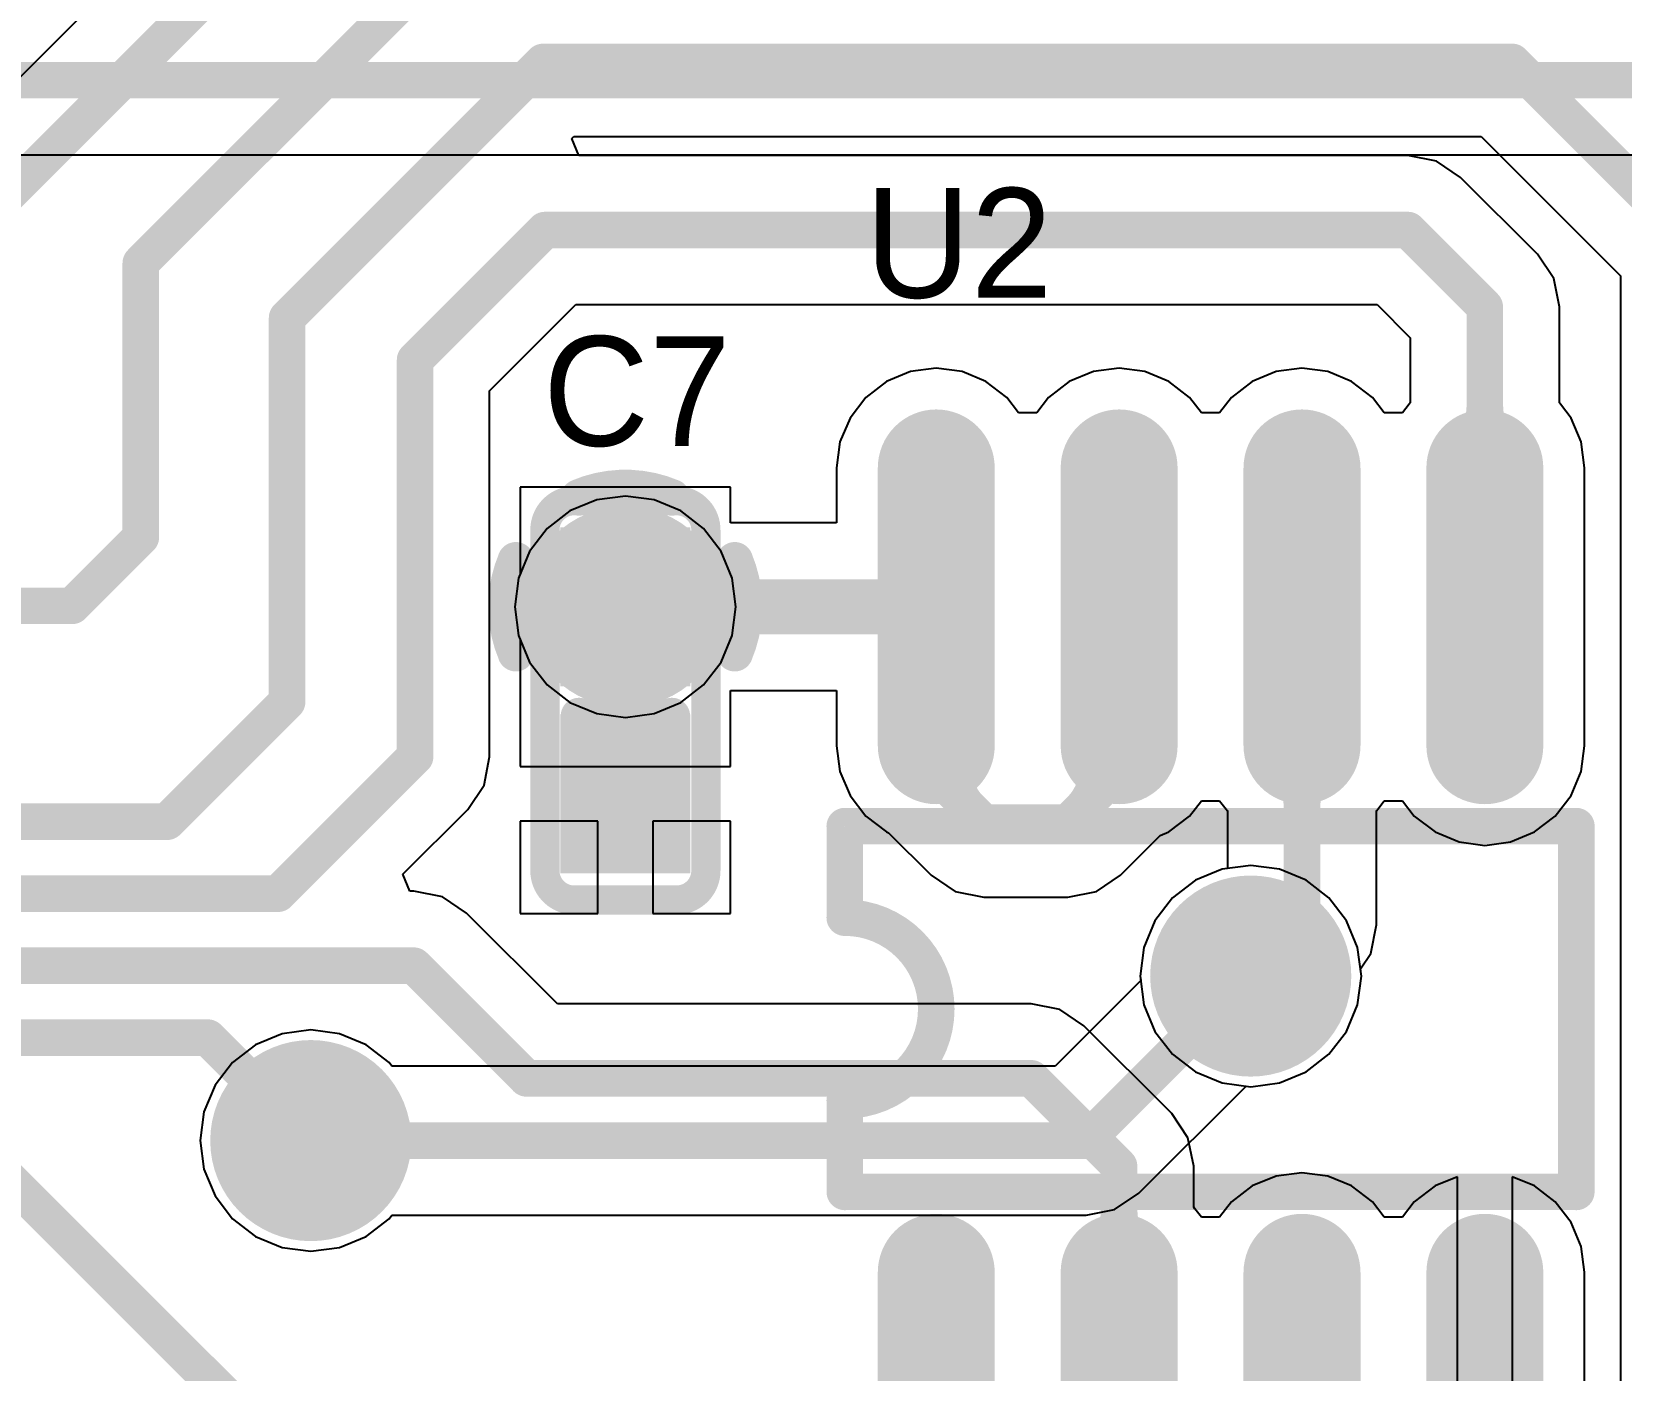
# Model space of a CAD drawing. Extents: x 68.2 to 119.3, y 46.6 to 104.3.
# Drawn here: x 98.72 to 109.76, y 82.99 to 92.28 of the extents above; entities that cross this region are included whole.
import ezdxf

# ---------------------------------------------------------------- set-up
doc = ezdxf.new("R2010")
doc.units = 0
doc.layers.get('0').update_dxf_attribs({"linetype": 'CONTINUOUS'})
for name, color, linetype in [('BOTTOMLAYER', 5, 'CONTINUOUS'), ('BOTTOMSOLDER', 6, 'CONTINUOUS'), ('INTERNALPLANE1', 76, 'CONTINUOUS'), ('INTERNALPLANE2', 16, 'CONTINUOUS'), ('MULTILAYER', 9, 'CONTINUOUS'), ('TOPLAYER', 1, 'CONTINUOUS'), ('TOPOVERLAY', 2, 'CONTINUOUS'), ('TOPPASTE', 8, 'CONTINUOUS'), ('TOPSOLDER', 216, 'CONTINUOUS')]:
    doc.layers.add(name, color=color, linetype=linetype)

# ---------------------------------------------------------------- blocks, each defined once
blk = doc.blocks.new('SO_8_11')
at = {"layer": 'TOPLAYER', "const_width": 0.61}
for points in [[(0.965, 0), (-0.965, 0)], [(6.553, 0), (4.623, 0)], [(0.965, -1.27), (-0.965, -1.27)], [(6.553, -1.27), (4.623, -1.27)], [(0.965, -2.54), (-0.965, -2.54)], [(6.553, -2.54), (4.623, -2.54)], [(0.965, -3.81), (-0.965, -3.81)], [(6.553, -3.81), (4.623, -3.81)]]:
    blk.add_lwpolyline(points, dxfattribs=at)
at = {"layer": 'TOPLAYER', "const_width": 0.305}
for points in [[(-1.118, 0, 1), (-0.813, 0, 1)], [(0.813, 0, 1), (1.118, 0, 1)], [(4.47, 0, 1), (4.775, 0, 1)], [(6.401, 0, 1), (6.706, 0, 1)], [(-1.118, -1.27, 1), (-0.813, -1.27, 1)], [(0.813, -1.27, 1), (1.118, -1.27, 1)], [(4.47, -1.27, 1), (4.775, -1.27, 1)], [(6.401, -1.27, 1), (6.706, -1.27, 1)], [(-1.118, -2.54, 1), (-0.813, -2.54, 1)], [(0.813, -2.54, 1), (1.118, -2.54, 1)], [(4.47, -2.54, 1), (4.775, -2.54, 1)], [(6.401, -2.54, 1), (6.706, -2.54, 1)], [(-1.118, -3.81, 1), (-0.813, -3.81, 1)], [(0.813, -3.81, 1), (1.118, -3.81, 1)], [(4.47, -3.81, 1), (4.775, -3.81, 1)], [(6.401, -3.81, 1), (6.706, -3.81, 1)]]:
    blk.add_lwpolyline(points, format="xyb", close=True, dxfattribs=at)
at = {"layer": 'TOPOVERLAY', "const_width": 0.254}
for points in [[(1.524, 0.635), (1.524, -4.445)], [(1.524, 0.635), (2.159, 0.635)], [(3.429, 0.635), (4.064, 0.635)], [(4.064, 0.635), (4.064, -4.445)], [(1.524, -4.445), (4.064, -4.445)]]:
    blk.add_lwpolyline(points, dxfattribs=at)
at = {"layer": 'TOPOVERLAY', "const_width": 0.127}
for points in [[(1.46, 0.635, 1), (1.587, 0.635, 1)], [(1.46, 0.635, 1), (1.587, 0.635, 1)], [(2.095, 0.635, 1), (2.223, 0.635, 1)], [(2.095, 0.635, 1), (2.223, 0.635, 1)], [(3.365, 0.635, 1), (3.493, 0.635, 1)], [(3.365, 0.635, 1), (3.493, 0.635, 1)], [(4, 0.635, 1), (4.128, 0.635, 1)], [(4, 0.635, 1), (4.128, 0.635, 1)], [(1.46, -4.445, 1), (1.587, -4.445, 1)], [(1.46, -4.445, 1), (1.587, -4.445, 1)], [(4, -4.445, 1), (4.128, -4.445, 1)], [(4, -4.445, 1), (4.128, -4.445, 1)]]:
    blk.add_lwpolyline(points, format="xyb", close=True, dxfattribs=at)
at = {"layer": 'TOPOVERLAY', "const_width": 0.254}
blk.add_lwpolyline([(3.429, 0.635, -1), (2.159, 0.635)], format="xyb", dxfattribs=at)
at = {"layer": 'TOPPASTE', "const_width": 0.61}
for points in [[(0.965, 0), (-0.965, 0)], [(6.553, 0), (4.623, 0)], [(0.965, -1.27), (-0.965, -1.27)], [(6.553, -1.27), (4.623, -1.27)], [(0.965, -2.54), (-0.965, -2.54)], [(6.553, -2.54), (4.623, -2.54)], [(0.965, -3.81), (-0.965, -3.81)], [(6.553, -3.81), (4.623, -3.81)]]:
    blk.add_lwpolyline(points, dxfattribs=at)
at = {"layer": 'TOPPASTE', "const_width": 0.305}
for points in [[(-1.118, 0, 1), (-0.813, 0, 1)], [(0.813, 0, 1), (1.118, 0, 1)], [(4.47, 0, 1), (4.775, 0, 1)], [(6.401, 0, 1), (6.706, 0, 1)], [(-1.118, -1.27, 1), (-0.813, -1.27, 1)], [(0.813, -1.27, 1), (1.118, -1.27, 1)], [(4.47, -1.27, 1), (4.775, -1.27, 1)], [(6.401, -1.27, 1), (6.706, -1.27, 1)], [(-1.118, -2.54, 1), (-0.813, -2.54, 1)], [(0.813, -2.54, 1), (1.118, -2.54, 1)], [(4.47, -2.54, 1), (4.775, -2.54, 1)], [(6.401, -2.54, 1), (6.706, -2.54, 1)], [(-1.118, -3.81, 1), (-0.813, -3.81, 1)], [(0.813, -3.81, 1), (1.118, -3.81, 1)], [(4.47, -3.81, 1), (4.775, -3.81, 1)], [(6.401, -3.81, 1), (6.706, -3.81, 1)]]:
    blk.add_lwpolyline(points, format="xyb", close=True, dxfattribs=at)
at = {"layer": 'TOPSOLDER', "const_width": 0.813}
for points in [[(0.965, 0), (-0.965, 0)], [(6.553, 0), (4.623, 0)], [(0.965, -1.27), (-0.965, -1.27)], [(6.553, -1.27), (4.623, -1.27)], [(0.965, -2.54), (-0.965, -2.54)], [(6.553, -2.54), (4.623, -2.54)], [(0.965, -3.81), (-0.965, -3.81)], [(6.553, -3.81), (4.623, -3.81)]]:
    blk.add_lwpolyline(points, dxfattribs=at)
at = {"layer": 'TOPSOLDER', "const_width": 0.406}
for points in [[(-1.168, 0, 1), (-0.762, 0, 1)], [(0.762, 0, 1), (1.168, 0, 1)], [(4.42, 0, 1), (4.826, 0, 1)], [(6.35, 0, 1), (6.756, 0, 1)], [(-1.168, -1.27, 1), (-0.762, -1.27, 1)], [(0.762, -1.27, 1), (1.168, -1.27, 1)], [(4.42, -1.27, 1), (4.826, -1.27, 1)], [(6.35, -1.27, 1), (6.756, -1.27, 1)], [(-1.168, -2.54, 1), (-0.762, -2.54, 1)], [(0.762, -2.54, 1), (1.168, -2.54, 1)], [(4.42, -2.54, 1), (4.826, -2.54, 1)], [(6.35, -2.54, 1), (6.756, -2.54, 1)], [(-1.168, -3.81, 1), (-0.762, -3.81, 1)], [(0.762, -3.81, 1), (1.168, -3.81, 1)], [(4.42, -3.81, 1), (4.826, -3.81, 1)], [(6.35, -3.81, 1), (6.756, -3.81, 1)]]:
    blk.add_lwpolyline(points, format="xyb", close=True, dxfattribs=at)
blk = doc.blocks.new('C0402_37')
at = {"layer": 'TOPLAYER'}
for points in [[(-1.75, 0.35), (-1.75, -0.35), (-0.85, 0.35), (-0.85, -0.35)], [(-0.45, 0.35), (-0.45, -0.35), (0.45, 0.35), (0.45, -0.35)]]:
    blk.add_solid(points, dxfattribs=at)
at = {"layer": 'TOPOVERLAY', "const_width": 0.203}
for points in [[(-2.037, 0.356, -0.414214), (-1.833, 0.559)], [(0.533, 0.559, -0.414214), (0.737, 0.356)], [(-1.833, -0.559, -0.414214), (-2.037, -0.356)], [(0.737, -0.356, -0.414214), (0.533, -0.559)]]:
    blk.add_lwpolyline(points, format="xyb", dxfattribs=at)
for points in [[(-1.833, 0.559), (0.533, 0.559)], [(-2.037, 0.356), (-2.037, -0.356)], [(0.737, 0.356), (0.737, -0.356)], [(-1.833, -0.559), (0.533, -0.559)]]:
    blk.add_lwpolyline(points, dxfattribs=at)
at = {"layer": 'TOPOVERLAY', "const_width": 0.102}
for points in [[(-1.884, 0.559, 1), (-1.783, 0.559, 1)], [(-1.884, 0.559, 1), (-1.783, 0.559, 1)], [(0.483, 0.559, 1), (0.584, 0.559, 1)], [(0.483, 0.559, 1), (0.584, 0.559, 1)], [(-2.087, 0.356, 1), (-1.986, 0.356, 1)], [(-2.087, 0.356, 1), (-1.986, 0.356, 1)], [(0.686, 0.356, 1), (0.787, 0.356, 1)], [(0.686, 0.356, 1), (0.787, 0.356, 1)], [(-2.087, -0.356, 1), (-1.986, -0.356, 1)], [(-2.087, -0.356, 1), (-1.986, -0.356, 1)], [(0.686, -0.356, 1), (0.787, -0.356, 1)], [(0.686, -0.356, 1), (0.787, -0.356, 1)], [(-1.884, -0.559, 1), (-1.783, -0.559, 1)], [(-1.884, -0.559, 1), (-1.783, -0.559, 1)], [(0.483, -0.559, 1), (0.584, -0.559, 1)], [(0.483, -0.559, 1), (0.584, -0.559, 1)]]:
    blk.add_lwpolyline(points, format="xyb", close=True, dxfattribs=at)
at = {"layer": 'TOPPASTE'}
for points in [[(-1.75, 0.35), (-1.75, -0.35), (-0.85, 0.35), (-0.85, -0.35)], [(-0.45, 0.35), (-0.45, -0.35), (0.45, 0.35), (0.45, -0.35)]]:
    blk.add_solid(points, dxfattribs=at)
at = {"layer": 'TOPSOLDER'}
for points in [[(-1.852, 0.452), (-1.852, -0.452), (-0.748, 0.452), (-0.748, -0.452)], [(-0.552, 0.452), (-0.552, -0.452), (0.552, 0.452), (0.552, -0.452)]]:
    blk.add_solid(points, dxfattribs=at)

msp = doc.modelspace()

# ---------------------------------------------------------------- linework, layer by layer
at = {"layer": 'BOTTOMLAYER'}
for p, q in [((97.121, 91.43), (114.342, 91.43)), ((102.646, 89.033), (102.46, 88.956)), ((102.845, 89.059), (102.646, 89.033)), ((103.044, 89.033), (102.845, 89.059)), ((103.229, 88.956), (103.044, 89.033)), ((102.46, 88.956), (102.301, 88.834)), ((103.388, 88.834), (103.229, 88.956)), ((102.301, 88.834), (102.179, 88.675)), ((103.51, 88.675), (103.388, 88.834)), ((102.179, 88.675), (102.102, 88.489)), ((103.587, 88.489), (103.51, 88.675)), ((102.102, 88.489), (102.076, 88.29)), ((103.613, 88.29), (103.587, 88.489)), ((102.076, 88.29), (102.102, 88.091)), ((103.587, 88.091), (103.613, 88.29)), ((102.102, 88.091), (102.179, 87.906)), ((103.51, 87.906), (103.587, 88.091)), ((102.179, 87.906), (102.301, 87.747)), ((103.388, 87.747), (103.51, 87.906)), ((102.301, 87.747), (102.46, 87.625)), ((103.229, 87.625), (103.388, 87.747)), ((102.46, 87.625), (102.646, 87.548)), ((102.646, 87.548), (102.845, 87.522)), ((102.845, 87.522), (103.044, 87.548)), ((103.044, 87.548), (103.229, 87.625)), ((106.989, 86.467), (106.804, 86.391)), ((107.188, 86.494), (106.989, 86.467)), ((107.387, 86.467), (107.188, 86.494)), ((107.572, 86.391), (107.387, 86.467)), ((106.804, 86.391), (106.645, 86.268)), ((107.731, 86.268), (107.572, 86.391)), ((106.645, 86.268), (106.522, 86.109)), ((107.854, 86.109), (107.731, 86.268)), ((106.522, 86.109), (106.446, 85.924)), ((107.93, 85.924), (107.854, 86.109)), ((106.446, 85.924), (106.419, 85.725)), ((107.957, 85.725), (107.93, 85.924)), ((106.424, 85.693), (105.83, 85.1)), ((106.419, 85.725), (106.424, 85.693)), ((107.93, 85.526), (107.957, 85.725)), ((107.854, 85.341), (107.93, 85.526)), ((100.66, 85.351), (100.461, 85.324)), ((100.859, 85.324), (100.66, 85.351)), ((107.731, 85.182), (107.854, 85.341)), ((100.276, 85.248), (100.117, 85.125)), ((100.461, 85.324), (100.276, 85.248)), ((101.044, 85.248), (100.859, 85.324)), ((101.204, 85.125), (101.044, 85.248)), ((100.117, 85.125), (99.995, 84.966)), ((101.223, 85.1), (101.204, 85.125)), ((107.572, 85.059), (107.731, 85.182)), ((105.83, 85.1), (101.223, 85.1)), ((107.387, 84.983), (107.572, 85.059)), ((99.995, 84.966), (99.918, 84.781)), ((106.411, 84.216), (107.156, 84.961)), ((107.156, 84.961), (107.188, 84.956)), ((107.188, 84.956), (107.387, 84.983)), ((99.918, 84.781), (99.892, 84.582)), ((99.892, 84.582), (99.918, 84.383)), ((99.918, 84.383), (99.995, 84.198)), ((99.995, 84.198), (100.117, 84.039)), ((106.243, 84.103), (106.411, 84.216)), ((106.411, 84.216), (106.411, 84.216)), ((106.411, 84.216), (106.411, 84.216)), ((100.117, 84.039), (100.276, 83.916)), ((101.044, 83.916), (101.204, 84.039)), ((101.204, 84.039), (101.223, 84.064)), ((101.223, 84.064), (106.045, 84.064)), ((106.045, 84.064), (106.243, 84.103)), ((100.276, 83.916), (100.461, 83.84)), ((100.859, 83.84), (101.044, 83.916)), ((100.461, 83.84), (100.66, 83.813)), ((100.66, 83.813), (100.859, 83.84))]:
    msp.add_line(p, q, dxfattribs=at)
at = {"layer": 'BOTTOMLAYER', "const_width": 0.254}
for points in [[(96.558, 91.948), (115.049, 91.948)], [(106.045, 84.582), (107.188, 85.725)], [(100.66, 84.582), (106.045, 84.582)]]:
    msp.add_lwpolyline(points, dxfattribs=at)
at = {"layer": 'BOTTOMLAYER'}
for points, const_width in [([(102.654, 88.29, 1), (103.035, 88.29, 1)], 0.381), ([(106.998, 85.725, 1), (107.379, 85.725, 1)], 0.381), ([(107.124, 85.725, 1), (107.251, 85.725, 1)], 0.127), ([(100.47, 84.582, 1), (100.851, 84.582, 1)], 0.381), ([(100.597, 84.582, 1), (100.724, 84.582, 1)], 0.127), ([(105.981, 84.582, 1), (106.109, 84.582, 1)], 0.127), ([(105.981, 84.582, 1), (106.109, 84.582, 1)], 0.127)]:
    msp.add_lwpolyline(points, format="xyb", close=True, dxfattribs=dict(at, const_width=const_width))
at = {"layer": 'BOTTOMSOLDER', "const_width": 0.483}
for points in [[(102.603, 88.29, 1), (103.086, 88.29, 1)], [(106.947, 85.725, 1), (107.429, 85.725, 1)], [(100.419, 84.582, 1), (100.901, 84.582, 1)]]:
    msp.add_lwpolyline(points, format="xyb", close=True, dxfattribs=at)
at = {"layer": 'INTERNALPLANE1', "const_width": 0.699}
for points in [[(102.495, 88.29, 1), (103.194, 88.29, 1)], [(106.839, 85.725, 1), (107.537, 85.725, 1)], [(100.311, 84.582, 1), (101.009, 84.582, 1)]]:
    msp.add_lwpolyline(points, format="xyb", close=True, dxfattribs=at)
at = {"layer": 'INTERNALPLANE2', "const_width": 0.254}
for points in [[(102.522, 89.05, -0.203452), (103.167, 89.05)], [(102.085, 87.968, -0.203452), (102.085, 88.613)], [(103.604, 88.613, -0.203452), (103.604, 87.968)], [(103.167, 87.531, -0.203452), (102.522, 87.531)]]:
    msp.add_lwpolyline(points, format="xyb", dxfattribs=at)
at = {"layer": 'INTERNALPLANE2'}
for points, const_width in [([(102.459, 89.05, 1), (102.586, 89.05, 1)], 0.127), ([(103.104, 89.05, 1), (103.231, 89.05, 1)], 0.127), ([(102.021, 88.613, 1), (102.148, 88.613, 1)], 0.127), ([(103.541, 88.613, 1), (103.668, 88.613, 1)], 0.127), ([(102.021, 87.968, 1), (102.148, 87.968, 1)], 0.127), ([(103.541, 87.968, 1), (103.668, 87.968, 1)], 0.127), ([(102.459, 87.531, 1), (102.586, 87.531, 1)], 0.127), ([(103.104, 87.531, 1), (103.231, 87.531, 1)], 0.127), ([(106.839, 85.725, 1), (107.537, 85.725, 1)], 0.699), ([(100.311, 84.582, 1), (101.009, 84.582, 1)], 0.699)]:
    msp.add_lwpolyline(points, format="xyb", close=True, dxfattribs=dict(at, const_width=const_width))
at = {"layer": 'MULTILAYER', "const_width": 0.381}
for points in [[(102.654, 88.29, 1), (103.035, 88.29, 1)], [(106.998, 85.725, 1), (107.379, 85.725, 1)], [(100.47, 84.582, 1), (100.851, 84.582, 1)]]:
    msp.add_lwpolyline(points, format="xyb", close=True, dxfattribs=at)
at = {"layer": 'TOPLAYER'}
for p, q in [((100.891, 94.219), (98.209, 91.538)), ((102.472, 91.542), (102.488, 91.557)), ((102.521, 91.425), (102.472, 91.542)), ((102.488, 91.557), (108.789, 91.557)), ((108.789, 91.557), (109.756, 90.59)), ((108.28, 91.425), (102.521, 91.425)), ((108.478, 91.385), (108.28, 91.425)), ((108.646, 91.273), (108.478, 91.385)), ((109.18, 90.739), (108.646, 91.273)), ((109.292, 90.571), (109.18, 90.739)), ((109.332, 90.373), (109.292, 90.571)), ((109.756, 90.59), (109.756, 75.819)), ((101.902, 89.79), (102.5, 90.389)), ((102.5, 90.389), (108.066, 90.389)), ((108.066, 90.389), (108.296, 90.159)), ((109.332, 89.71), (109.332, 90.373)), ((108.296, 90.159), (108.296, 89.71)), ((104.825, 89.924), (104.658, 89.855)), ((105.004, 89.947), (104.825, 89.924)), ((105.183, 89.924), (105.004, 89.947)), ((105.349, 89.855), (105.183, 89.924)), ((106.095, 89.924), (105.928, 89.855)), ((106.274, 89.947), (106.095, 89.924)), ((106.453, 89.924), (106.274, 89.947)), ((106.619, 89.855), (106.453, 89.924)), ((107.365, 89.924), (107.198, 89.855)), ((107.544, 89.947), (107.365, 89.924)), ((107.723, 89.924), (107.544, 89.947)), ((107.889, 89.855), (107.723, 89.924)), ((101.902, 87.249), (101.902, 89.79)), ((104.658, 89.855), (104.514, 89.745)), ((105.493, 89.745), (105.349, 89.855)), ((105.928, 89.855), (105.784, 89.745)), ((106.763, 89.745), (106.619, 89.855)), ((107.198, 89.855), (107.054, 89.745)), ((108.033, 89.745), (107.889, 89.855)), ((104.514, 89.745), (104.405, 89.601)), ((105.575, 89.637), (105.493, 89.745)), ((105.702, 89.637), (105.575, 89.637)), ((105.784, 89.745), (105.702, 89.637)), ((106.845, 89.637), (106.763, 89.745)), ((106.972, 89.637), (106.845, 89.637)), ((107.054, 89.745), (106.972, 89.637)), ((108.115, 89.637), (108.033, 89.745)), ((108.242, 89.637), (108.115, 89.637)), ((108.288, 89.697), (108.242, 89.637)), ((108.295, 89.707), (108.288, 89.697)), ((108.296, 89.71), (108.295, 89.707)), ((109.333, 89.707), (109.332, 89.71)), ((109.34, 89.697), (109.333, 89.707)), ((109.333, 89.707), (109.333, 89.707)), ((109.333, 89.707), (109.333, 89.707)), ((109.333, 89.707), (109.333, 89.707)), ((109.333, 89.707), (109.333, 89.707)), ((109.333, 89.707), (109.333, 89.707)), ((109.333, 89.707), (109.333, 89.707)), ((109.413, 89.601), (109.34, 89.697)), ((104.405, 89.601), (104.335, 89.435)), ((109.482, 89.435), (109.413, 89.601)), ((104.335, 89.435), (104.312, 89.256)), ((109.505, 89.256), (109.482, 89.435)), ((104.312, 89.256), (104.312, 88.873)), ((109.505, 87.325), (109.505, 89.256)), ((103.576, 89.121), (102.114, 89.121)), ((102.114, 89.121), (102.114, 88.517)), ((103.576, 88.873), (103.576, 89.121)), ((104.312, 88.873), (103.576, 88.873)), ((102.102, 88.489), (102.076, 88.29)), ((102.114, 88.517), (102.102, 88.489)), ((102.076, 88.29), (102.102, 88.091)), ((102.102, 88.091), (102.114, 88.064)), ((102.114, 88.064), (102.114, 87.459)), ((103.576, 87.459), (103.576, 87.708)), ((103.576, 87.708), (104.312, 87.708)), ((104.312, 87.708), (104.312, 87.325)), ((102.114, 87.459), (102.114, 87.181)), ((103.576, 87.181), (103.576, 87.459)), ((104.312, 87.325), (104.335, 87.146)), ((109.482, 87.146), (109.505, 87.325)), ((101.863, 87.051), (101.902, 87.249)), ((102.114, 87.181), (103.576, 87.181)), ((104.335, 87.146), (104.405, 86.979)), ((109.413, 86.979), (109.482, 87.146)), ((101.75, 86.883), (101.863, 87.051)), ((101.3, 86.432), (101.75, 86.883)), ((104.405, 86.979), (104.514, 86.836)), ((106.763, 86.836), (106.845, 86.943)), ((106.845, 86.943), (106.972, 86.943)), ((106.972, 86.943), (107.018, 86.884)), ((107.018, 86.884), (107.025, 86.874)), ((108.063, 86.874), (108.07, 86.884)), ((108.07, 86.884), (108.115, 86.943)), ((108.115, 86.943), (108.242, 86.943)), ((108.242, 86.943), (108.324, 86.836)), ((109.303, 86.836), (109.413, 86.979)), ((102.654, 86.8), (102.114, 86.8)), ((102.114, 86.8), (102.114, 86.159)), ((102.654, 86.159), (102.654, 86.8)), ((103.576, 86.8), (103.035, 86.8)), ((103.035, 86.8), (103.035, 86.159)), ((103.576, 86.159), (103.576, 86.8)), ((104.514, 86.836), (104.658, 86.726)), ((106.619, 86.726), (106.763, 86.836)), ((107.025, 86.874), (107.026, 86.871)), ((107.026, 86.871), (107.026, 86.472)), ((108.062, 86.871), (108.063, 86.874)), ((108.062, 86.081), (108.062, 86.871)), ((108.063, 86.874), (108.063, 86.874)), ((108.063, 86.874), (108.063, 86.874)), ((108.063, 86.874), (108.063, 86.874)), ((108.324, 86.836), (108.468, 86.726)), ((109.159, 86.726), (109.303, 86.836)), ((104.658, 86.726), (104.673, 86.72)), ((104.673, 86.72), (104.968, 86.426)), ((106.284, 86.426), (106.56, 86.702)), ((106.56, 86.702), (106.619, 86.726)), ((108.468, 86.726), (108.635, 86.657)), ((108.635, 86.657), (108.814, 86.633)), ((108.814, 86.633), (108.993, 86.657)), ((108.993, 86.657), (109.159, 86.726)), ((106.989, 86.467), (106.804, 86.391)), ((107.026, 86.472), (106.989, 86.467)), ((101.348, 86.315), (101.3, 86.432)), ((104.968, 86.426), (105.136, 86.313)), ((106.116, 86.313), (106.284, 86.426)), ((106.804, 86.391), (106.645, 86.268)), ((101.376, 86.315), (101.348, 86.315)), ((101.574, 86.276), (101.376, 86.315)), ((101.742, 86.163), (101.574, 86.276)), ((105.136, 86.313), (105.334, 86.274)), ((105.334, 86.274), (105.918, 86.274)), ((105.918, 86.274), (106.116, 86.313)), ((106.645, 86.268), (106.522, 86.109)), ((102.373, 85.532), (101.742, 86.163)), ((102.114, 86.159), (102.654, 86.159)), ((103.035, 86.159), (103.576, 86.159)), ((106.522, 86.109), (106.446, 85.924)), ((108.022, 85.882), (108.062, 86.081)), ((106.446, 85.924), (106.419, 85.725)), ((107.95, 85.775), (108.022, 85.882)), ((107.957, 85.725), (107.95, 85.775)), ((106.419, 85.725), (106.446, 85.526)), ((107.93, 85.526), (107.957, 85.725)), ((105.664, 85.532), (102.373, 85.532)), ((105.862, 85.492), (105.664, 85.532)), ((106.03, 85.38), (105.862, 85.492)), ((106.446, 85.526), (106.522, 85.341)), ((107.854, 85.341), (107.93, 85.526)), ((106.64, 84.77), (106.03, 85.38)), ((106.522, 85.341), (106.645, 85.182)), ((107.731, 85.182), (107.854, 85.341)), ((106.645, 85.182), (106.804, 85.059)), ((107.572, 85.059), (107.731, 85.182)), ((106.804, 85.059), (106.989, 84.983)), ((107.387, 84.983), (107.572, 85.059)), ((106.989, 84.983), (107.188, 84.956)), ((107.188, 84.956), (107.387, 84.983)), ((106.752, 84.602), (106.64, 84.77)), ((106.792, 84.404), (106.752, 84.602)), ((106.792, 84.122), (106.792, 84.404)), ((106.792, 84.404), (106.792, 84.404)), ((107.544, 84.359), (107.365, 84.336)), ((107.723, 84.336), (107.544, 84.359)), ((107.198, 84.267), (107.054, 84.157)), ((107.365, 84.336), (107.198, 84.267)), ((107.889, 84.267), (107.723, 84.336)), ((108.033, 84.157), (107.889, 84.267)), ((108.468, 84.267), (108.324, 84.157)), ((108.623, 84.331), (108.468, 84.267)), ((108.623, 82.702), (108.623, 84.331)), ((109.159, 84.267), (109.004, 84.331)), ((109.004, 84.331), (109.004, 82.893)), ((109.303, 84.157), (109.159, 84.267)), ((106.793, 84.119), (106.792, 84.122)), ((106.8, 84.109), (106.793, 84.119)), ((106.793, 84.119), (106.793, 84.119)), ((106.793, 84.119), (106.793, 84.119)), ((106.793, 84.119), (106.793, 84.119)), ((107.054, 84.157), (106.972, 84.049)), ((108.115, 84.049), (108.033, 84.157)), ((108.324, 84.157), (108.242, 84.049)), ((109.413, 84.013), (109.303, 84.157)), ((106.845, 84.049), (106.8, 84.109)), ((106.972, 84.049), (106.845, 84.049)), ((108.242, 84.049), (108.115, 84.049)), ((109.482, 83.847), (109.413, 84.013)), ((109.505, 83.668), (109.482, 83.847)), ((109.505, 82.893), (109.505, 83.668))]:
    msp.add_line(p, q, dxfattribs=at)
for points, const_width in [([(98.336, 90.932), (101.257, 93.853)], 0.254), ([(99.479, 90.678), (101.765, 92.964)], 0.254), ([(100.495, 90.297), (102.273, 92.075)], 0.254), ([(102.273, 92.075), (109.004, 92.075)], 0.254), ([(109.004, 92.075), (110.274, 90.805)], 0.254), ([(101.384, 90.005), (102.286, 90.907)], 0.254), ([(102.286, 90.907), (108.28, 90.907)], 0.254), ([(108.28, 90.907), (108.814, 90.373)], 0.254), ([(99.479, 88.773), (99.479, 90.678)], 0.254), ([(100.495, 87.63), (100.495, 90.297)], 0.254), ([(108.814, 88.29), (108.814, 90.373)], 0.254), ([(101.384, 87.249), (101.384, 90.005)], 0.254), ([(99.003, 88.297), (99.479, 88.773)], 0.254), ([(96.049, 88.297), (99.003, 88.297)], 0.254), ([(102.845, 88.29), (105.004, 88.29)], 0.381), ([(105.004, 87.122), (105.004, 88.29)], 0.254), ([(106.274, 87.147), (106.274, 88.29)], 0.254), ([(107.544, 86.081), (107.544, 88.29)], 0.254), ([(99.662, 86.797), (100.495, 87.63)], 0.254), ([(100.432, 86.297), (101.384, 87.249)], 0.254), ([(105.004, 87.122), (105.334, 86.792)], 0.254), ([(105.918, 86.792), (106.274, 87.147)], 0.254), ([(96.049, 86.797), (99.662, 86.797)], 0.254), ([(105.334, 86.792), (105.918, 86.792)], 0.254), ([(96.049, 86.297), (100.432, 86.297)], 0.254), ([(107.188, 85.725), (107.544, 86.081)], 0.254), ([(96.049, 85.797), (101.376, 85.797)], 0.254), ([(101.376, 85.797), (102.159, 85.014)], 0.254), ([(96.049, 85.297), (99.945, 85.297)], 0.254), ([(99.945, 85.297), (100.66, 84.582)], 0.254), ([(102.159, 85.014), (105.664, 85.014)], 0.254), ([(105.664, 85.014), (106.274, 84.404)], 0.254), ([(98.083, 84.797), (100.178, 82.702)], 0.254), ([(106.274, 82.702), (106.274, 84.404)], 0.254)]:
    msp.add_lwpolyline(points, dxfattribs=dict(at, const_width=const_width))
for points, const_width in [([(102.21, 92.075, 1), (102.337, 92.075, 1)], 0.127), ([(102.21, 92.075, 1), (102.337, 92.075, 1)], 0.127), ([(108.941, 92.075, 1), (109.068, 92.075, 1)], 0.127), ([(108.941, 92.075, 1), (109.068, 92.075, 1)], 0.127), ([(102.222, 90.907, 1), (102.349, 90.907, 1)], 0.127), ([(102.222, 90.907, 1), (102.349, 90.907, 1)], 0.127), ([(108.217, 90.907, 1), (108.344, 90.907, 1)], 0.127), ([(108.217, 90.907, 1), (108.344, 90.907, 1)], 0.127), ([(99.416, 90.678, 1), (99.543, 90.678, 1)], 0.127), ([(99.416, 90.678, 1), (99.543, 90.678, 1)], 0.127), ([(100.432, 90.297, 1), (100.559, 90.297, 1)], 0.127), ([(100.432, 90.297, 1), (100.559, 90.297, 1)], 0.127), ([(108.75, 90.373, 1), (108.877, 90.373, 1)], 0.127), ([(108.75, 90.373, 1), (108.877, 90.373, 1)], 0.127), ([(101.321, 90.005, 1), (101.448, 90.005, 1)], 0.127), ([(101.321, 90.005, 1), (101.448, 90.005, 1)], 0.127), ([(108.75, 89.685, 1), (108.877, 89.685, 1)], 0.127), ([(108.75, 89.685, 1), (108.877, 89.685, 1)], 0.127), ([(108.624, 89.381, 1), (108.751, 89.381, 1)], 0.127), ([(108.876, 89.381, 1), (109.003, 89.381, 1)], 0.127), ([(99.416, 88.773, 1), (99.543, 88.773, 1)], 0.127), ([(99.416, 88.773, 1), (99.543, 88.773, 1)], 0.127), ([(102.654, 88.29, 1), (103.035, 88.29, 1)], 0.381), ([(102.862, 88.403, 1), (103.053, 88.403, 1)], 0.191), ([(102.884, 88.425, 1), (103.075, 88.425, 1)], 0.191), ([(98.94, 88.297, 1), (99.067, 88.297, 1)], 0.127), ([(98.94, 88.297, 1), (99.067, 88.297, 1)], 0.127), ([(102.749, 88.29, 1), (102.94, 88.29, 1)], 0.191), ([(103.134, 88.29, 1), (103.325, 88.29, 1)], 0.191), ([(103.134, 88.29, 1), (103.325, 88.29, 1)], 0.191), ([(103.209, 88.29, 1), (103.4, 88.29, 1)], 0.191), ([(103.209, 88.29, 1), (103.4, 88.29, 1)], 0.191), ([(104.908, 88.29, 1), (105.099, 88.29, 1)], 0.191), ([(102.862, 88.178, 1), (103.053, 88.178, 1)], 0.191), ([(102.884, 88.156, 1), (103.075, 88.156, 1)], 0.191), ([(104.94, 88.29, 1), (105.067, 88.29, 1)], 0.127), ([(106.21, 88.29, 1), (106.337, 88.29, 1)], 0.127), ([(107.48, 88.29, 1), (107.607, 88.29, 1)], 0.127), ([(108.75, 88.29, 1), (108.877, 88.29, 1)], 0.127), ([(100.432, 87.63, 1), (100.559, 87.63, 1)], 0.127), ([(100.432, 87.63, 1), (100.559, 87.63, 1)], 0.127), ([(101.321, 87.249, 1), (101.448, 87.249, 1)], 0.127), ([(101.321, 87.249, 1), (101.448, 87.249, 1)], 0.127), ([(105.102, 87.253, 1), (105.229, 87.253, 1)], 0.127), ([(106.04, 87.273, 1), (106.167, 87.273, 1)], 0.127), ([(107.354, 87.199, 1), (107.481, 87.199, 1)], 0.127), ([(107.606, 87.199, 1), (107.733, 87.199, 1)], 0.127), ([(104.94, 87.122, 1), (105.067, 87.122, 1)], 0.127), ([(104.94, 87.122, 1), (105.067, 87.122, 1)], 0.127), ([(106.21, 87.147, 1), (106.337, 87.147, 1)], 0.127), ([(106.21, 87.147, 1), (106.337, 87.147, 1)], 0.127), ([(105.169, 86.893, 1), (105.296, 86.893, 1)], 0.127), ([(105.943, 86.881, 1), (106.07, 86.881, 1)], 0.127), ([(107.48, 86.896, 1), (107.607, 86.896, 1)], 0.127), ([(107.48, 86.896, 1), (107.607, 86.896, 1)], 0.127), ([(99.599, 86.797, 1), (99.726, 86.797, 1)], 0.127), ([(99.599, 86.797, 1), (99.726, 86.797, 1)], 0.127), ([(105.27, 86.792, 1), (105.397, 86.792, 1)], 0.127), ([(105.27, 86.792, 1), (105.397, 86.792, 1)], 0.127), ([(105.855, 86.792, 1), (105.981, 86.792, 1)], 0.127), ([(105.855, 86.792, 1), (105.981, 86.792, 1)], 0.127), ([(100.369, 86.297, 1), (100.496, 86.297, 1)], 0.127), ([(100.369, 86.297, 1), (100.496, 86.297, 1)], 0.127), ([(106.998, 85.725, 1), (107.379, 85.725, 1)], 0.381), ([(107.48, 86.081, 1), (107.607, 86.081, 1)], 0.127), ([(107.48, 86.081, 1), (107.607, 86.081, 1)], 0.127), ([(101.312, 85.797, 1), (101.439, 85.797, 1)], 0.127), ([(101.312, 85.797, 1), (101.439, 85.797, 1)], 0.127), ([(107.124, 85.725, 1), (107.251, 85.725, 1)], 0.127), ([(99.882, 85.297, 1), (100.009, 85.297, 1)], 0.127), ([(99.882, 85.297, 1), (100.009, 85.297, 1)], 0.127), ([(100.163, 85.016, 1), (100.29, 85.016, 1)], 0.127), ([(100.163, 85.016, 1), (100.29, 85.016, 1)], 0.127), ([(102.095, 85.014, 1), (102.222, 85.014, 1)], 0.127), ([(102.095, 85.014, 1), (102.222, 85.014, 1)], 0.127), ([(105.6, 85.014, 1), (105.728, 85.014, 1)], 0.127), ([(105.6, 85.014, 1), (105.728, 85.014, 1)], 0.127), ([(100.47, 84.582, 1), (100.851, 84.582, 1)], 0.381), ([(100.597, 84.836, 1), (100.724, 84.836, 1)], 0.127), ([(100.343, 84.582, 1), (100.47, 84.582, 1)], 0.127), ([(100.597, 84.582, 1), (100.724, 84.582, 1)], 0.127), ([(106.21, 84.404, 1), (106.337, 84.404, 1)], 0.127), ([(106.21, 84.404, 1), (106.337, 84.404, 1)], 0.127), ([(106.21, 84.097, 1), (106.337, 84.097, 1)], 0.127), ([(106.21, 84.097, 1), (106.337, 84.097, 1)], 0.127), ([(106.084, 83.793, 1), (106.211, 83.793, 1)], 0.127), ([(106.336, 83.793, 1), (106.463, 83.793, 1)], 0.127)]:
    msp.add_lwpolyline(points, format="xyb", close=True, dxfattribs=dict(at, const_width=const_width))
for points, const_width in [([(108.814, 89.685, -0.198912), (108.688, 89.381)], 0.254), ([(108.939, 89.381, -0.198912), (108.814, 89.685)], 0.254), ([(103.23, 88.29, -0.198912), (102.957, 88.403)], 0.381), ([(103.305, 88.29, -0.198912), (102.979, 88.425)], 0.381), ([(102.957, 88.178, -0.198912), (103.23, 88.29)], 0.381), ([(102.979, 88.156, -0.198912), (103.305, 88.29)], 0.381), ([(105.232, 86.893, -0.310948), (105.166, 87.253)], 0.254), ([(106.104, 87.273, -0.278396), (106.007, 86.881)], 0.254), ([(107.418, 87.199, -0.198912), (107.544, 86.896)], 0.254), ([(107.544, 86.896, -0.198912), (107.669, 87.199)], 0.254), ([(100.66, 84.836, -0.198912), (100.227, 85.016)], 0.254), ([(100.227, 85.016, -0.198912), (100.406, 84.582)], 0.254), ([(106.274, 84.097, -0.198912), (106.148, 83.793)], 0.254), ([(106.399, 83.793, -0.198912), (106.274, 84.097)], 0.254)]:
    msp.add_lwpolyline(points, format="xyb", dxfattribs=dict(at, const_width=const_width))
at = {"layer": 'TOPSOLDER', "const_width": 0.483}
for points in [[(102.603, 88.29, 1), (103.086, 88.29, 1)], [(106.947, 85.725, 1), (107.429, 85.725, 1)], [(100.419, 84.582, 1), (100.901, 84.582, 1)]]:
    msp.add_lwpolyline(points, format="xyb", close=True, dxfattribs=at)

# ---------------------------------------------------------------- block references
at = {"rotation": 90}
for name, p in [('SO_8_11', (105.004, 82.702)), ('C0402_37', (102.845, 88.29))]:
    msp.add_blockref(name, p, dxfattribs=at)

# ---------------------------------------------------------------- texts
at = {"layer": 'TOPOVERLAY'}
msp.add_text('U2', height=0.762, dxfattribs=at).set_placement((104.508, 90.437))
msp.add_text('C7', height=0.762, rotation=360, dxfattribs=at).set_placement((102.273, 89.408))

doc.saveas('drawing.dxf')
